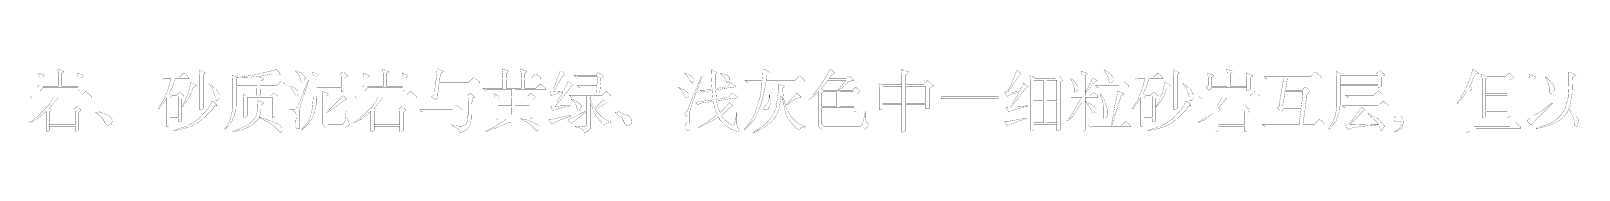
# Model space of a CAD drawing. Extents: x 94 to 452, y -72 to 1042.
# Drawn here: x 272.8 to 356.3, y 625.6 to 629.1 of the extents above; entities that cross this region are included whole.
import ezdxf

# ---------------------------------------------------------------- set-up
doc = ezdxf.new("R2010")
doc.units = 0
doc.header["$MEASUREMENT"] = 0
doc.layers.add('TREE_LAYER', color=7, linetype='Continuous')

msp = doc.modelspace()

# ---------------------------------------------------------------- linework, layer by layer
at = {"layer": 'TREE_LAYER', "const_width": 0.01, "elevation": 28}
for points in [[(274.29371, 629.021135), (274.279984, 629.021135), (274.279984, 628.993684), (274.321161, 628.815253), (274.321161, 628.101527), (274.307435, 628.101527), (273.483906, 628.101527), (273.47018, 628.101527), (273.47018, 628.581919), (273.579984, 628.650547), (273.579984, 628.650547), (273.579984, 628.691723), (273.250572, 628.801527), (273.291749, 628.595645), (273.291749, 628.142704), (273.181945, 628.0329), (273.332925, 627.881919), (273.360376, 627.881919), (273.47018, 627.991723), (273.47018, 628.019174), (273.483906, 628.0329), (275.378023, 628.0329), (275.378023, 628.019174), (275.378023, 627.840743), (275.460376, 627.854468), (275.515278, 627.881919), (275.556455, 627.923096), (275.556455, 628.540743), (275.666259, 628.650547), (275.666259, 628.691723), (275.487827, 628.760351), (275.336847, 628.828978), (275.378023, 628.595645), (275.378023, 628.101527), (275.378023, 628.101527), (274.499592, 628.101527), (274.499592, 628.101527), (274.499592, 628.801527), (274.609396, 628.870155), (274.609396, 628.870155), (274.609396, 628.911331), (274.29371, 629.021135), (274.29371, 629.021135)], [(281.101553, 628.801527), (281.060376, 628.801527), (280.840768, 628.581919), (279.783906, 628.581919), (279.89371, 628.472115), (279.921161, 628.472115), (279.962337, 628.499566), (280.387827, 628.499566), (280.387827, 628.499566), (280.291749, 628.170155), (280.291749, 628.128978), (280.250572, 628.019174), (280.223121, 627.90937), (280.113317, 627.648586), (280.003514, 627.374076), (279.742729, 626.976037), (279.701553, 626.893684), (279.701553, 626.893684), (279.742729, 626.893684), (279.756455, 626.90741), (280.030964, 627.277998), (280.140768, 627.456429), (280.140768, 627.456429), (280.140768, 625.946625), (280.236847, 625.946625), (280.291749, 625.974076), (280.332925, 626.015253), (280.332925, 626.344664), (280.332925, 626.344664), (280.758415, 626.344664), (280.772141, 626.344664), (280.772141, 626.166233), (280.813317, 626.166233), (280.909396, 626.193684), (280.950572, 626.234861), (280.950572, 627.442704), (281.060376, 627.552508), (281.060376, 627.593684), (280.881945, 627.772115), (280.840768, 627.772115), (280.689788, 627.621135), (280.429004, 627.621135), (280.278023, 627.689762), (280.278023, 627.703488), (280.442729, 628.019174), (280.552533, 628.348586), (280.552533, 628.403488), (280.59371, 628.499566), (281.348612, 628.499566), (281.348612, 628.581919), (281.101553, 628.801527), (281.101553, 628.801527)], [(281.472141, 628.321135), (281.458415, 628.30741), (281.321161, 627.730939), (281.238808, 627.593684), (281.129004, 627.264272), (281.032925, 627.085841), (280.991749, 627.003488), (281.0192, 627.003488), (281.032925, 627.017213), (281.321161, 627.401527), (281.568219, 627.991723), (281.7192, 628.142704), (281.760376, 628.142704), (281.746651, 628.18388), (281.472141, 628.321135), (281.472141, 628.321135)], [(281.911357, 628.979959), (281.897631, 628.979959), (281.897631, 628.952508), (281.938808, 628.7329), (281.938808, 626.825057), (282.007435, 626.825057), (282.076063, 626.852508), (282.117239, 626.893684), (282.117239, 628.691723), (282.227043, 628.801527), (282.227043, 628.828978), (282.048612, 628.911331), (281.911357, 628.979959), (281.911357, 628.979959)], [(286.056455, 629.021135), (285.740768, 628.911331), (285.713317, 628.911331), (284.985866, 628.719174), (284.94469, 628.719174), (284.079984, 628.581919), (284.011357, 628.581919), (284.011357, 628.568194), (283.942729, 628.568194), (283.942729, 628.581919), (283.915278, 628.595645), (283.681945, 628.691723), (283.723121, 628.513292), (283.723121, 626.921135), (283.640768, 626.550547), (283.640768, 626.523096), (283.530964, 626.193684), (283.421161, 626.015253), (283.283906, 625.795645), (283.283906, 625.754468), (283.54469, 626.028978), (283.681945, 626.234861), (283.69567, 626.289762), (283.791749, 626.50937), (283.791749, 626.550547), (283.860376, 626.742704), (283.874102, 626.90741), (283.887827, 626.90741), (283.887827, 626.948586), (283.901553, 627.072115), (283.901553, 628.060351), (283.901553, 628.060351), (285.013317, 628.060351), (285.027043, 628.060351), (285.013317, 627.950547), (285.013317, 627.950547), (285.013317, 627.854468), (285.013317, 627.854468), (285.013317, 627.772115), (284.999592, 627.772115), (284.999592, 627.676037), (284.999592, 627.676037), (284.999592, 627.593684), (284.999592, 627.593684), (284.436847, 627.593684), (284.272141, 627.662312), (284.299592, 627.48388), (284.299592, 626.413292), (284.39567, 626.427017), (284.450572, 626.454468), (284.491749, 626.495645), (284.491749, 627.48388), (284.5192, 627.511331), (285.836847, 627.511331), (285.836847, 627.511331), (285.836847, 626.413292), (285.878023, 626.413292), (285.974102, 626.454468), (286.029004, 626.495645), (286.029004, 627.401527), (286.138808, 627.511331), (286.138808, 627.552508), (285.946651, 627.730939), (285.9192, 627.730939), (285.768219, 627.593684), (285.191749, 627.593684), (285.178023, 627.593684), (285.178023, 627.634861), (285.191749, 627.648586), (285.191749, 627.744664), (285.191749, 627.744664), (285.191749, 627.840743), (285.191749, 627.840743), (285.191749, 627.936821), (285.205474, 627.950547), (285.205474, 628.060351), (285.205474, 628.060351), (286.605474, 628.060351), (286.605474, 628.142704), (286.358415, 628.362312), (286.317239, 628.362312), (286.097631, 628.142704), (285.2192, 628.142704), (285.205474, 628.142704), (285.205474, 628.211331), (285.2192, 628.211331), (285.2192, 628.389762), (285.356455, 628.45839), (285.37018, 628.472115), (285.37018, 628.499566), (285.081945, 628.636821), (285.109396, 628.636821), (285.232925, 628.650547), (285.864298, 628.760351), (286.138808, 628.760351), (286.276063, 628.719174), (286.248612, 628.828978), (286.056455, 629.021135), (286.056455, 629.021135)], [(285.013317, 628.623096), (285.013317, 628.636821), (285.040768, 628.623096), (285.040768, 628.348586), (285.027043, 628.348586), (285.027043, 628.252508), (285.027043, 628.238782), (285.027043, 628.142704), (285.013317, 628.142704), (283.901553, 628.142704), (283.901553, 628.142704), (283.901553, 628.499566), (283.942729, 628.554468), (284.711357, 628.581919), (284.848612, 628.60937), (285.013317, 628.623096), (285.013317, 628.623096)], [(287.799592, 628.430939), (287.730964, 628.321135), (287.511357, 627.75839), (287.511357, 627.730939), (287.250572, 627.072115), (287.140768, 626.893684), (287.072141, 626.825057), (286.783906, 626.825057), (286.783906, 626.78388), (286.89371, 626.78388), (287.030964, 626.742704), (287.113317, 626.660351), (287.140768, 626.564272), (287.140768, 626.413292), (287.113317, 626.221135), (287.113317, 626.193684), (287.072141, 626.097606), (287.072141, 625.946625), (287.113317, 625.864272), (287.209396, 625.795645), (287.291749, 625.795645), (287.332925, 625.891723), (287.332925, 626.056429), (287.291749, 626.193684), (287.291749, 626.825057), (287.332925, 626.921135), (287.374102, 627.044664), (287.47018, 627.360351), (287.497631, 627.428978), (287.772141, 628.266233), (287.772141, 628.293684), (287.799592, 628.430939), (287.799592, 628.430939)], [(287.154494, 628.938782), (287.072141, 628.938782), (287.223121, 628.787802), (287.332925, 628.60937), (287.360376, 628.45839), (287.401553, 628.362312), (287.442729, 628.321135), (287.47018, 628.321135), (287.552533, 628.403488), (287.621161, 628.499566), (287.621161, 628.581919), (287.538808, 628.705449), (287.401553, 628.801527), (287.154494, 628.938782), (287.154494, 628.938782)], [(288.032925, 628.870155), (288.0192, 628.870155), (288.0192, 628.842704), (288.060376, 628.623096), (288.060376, 627.552508), (288.0192, 627.072115), (288.0192, 626.989762), (287.950572, 626.619174), (287.950572, 626.591723), (287.799592, 626.234861), (287.730964, 626.125057), (287.511357, 625.864272), (287.401553, 625.754468), (287.442729, 625.754468), (287.607435, 625.891723), (287.772141, 626.056429), (287.991749, 626.372115), (288.101553, 626.6329), (288.101553, 626.687802), (288.129004, 626.770155), (288.17018, 626.948586), (288.211357, 627.127017), (288.211357, 627.48388), (288.238808, 627.579959), (288.238808, 627.950547), (288.252533, 627.950547), (289.556455, 627.950547), (289.556455, 627.950547), (289.556455, 627.813292), (289.597631, 627.813292), (289.69371, 627.840743), (289.748612, 627.881919), (289.748612, 628.540743), (289.885866, 628.636821), (289.885866, 628.650547), (289.885866, 628.691723), (289.679984, 628.870155), (289.638808, 628.870155), (289.487827, 628.719174), (288.321161, 628.719174), (288.032925, 628.870155), (288.032925, 628.870155)], [(288.279984, 628.650547), (288.279984, 628.650547), (289.556455, 628.650547), (289.556455, 628.650547), (289.556455, 628.0329), (289.556455, 628.0329), (288.252533, 628.0329), (288.238808, 628.0329), (288.238808, 628.60937), (288.279984, 628.650547), (288.279984, 628.650547)], [(291.79371, 629.021135), (291.779984, 629.021135), (291.779984, 628.993684), (291.821161, 628.815253), (291.821161, 628.101527), (291.807435, 628.101527), (290.983906, 628.101527), (290.97018, 628.101527), (290.97018, 628.581919), (291.079984, 628.650547), (291.079984, 628.650547), (291.079984, 628.691723), (290.750572, 628.801527), (290.791749, 628.595645), (290.791749, 628.142704), (290.681945, 628.0329), (290.832925, 627.881919), (290.860376, 627.881919), (290.97018, 627.991723), (290.97018, 628.019174), (290.983906, 628.0329), (292.878023, 628.0329), (292.878023, 628.019174), (292.878023, 627.840743), (292.960376, 627.854468), (293.015278, 627.881919), (293.056455, 627.923096), (293.056455, 628.540743), (293.166259, 628.650547), (293.166259, 628.691723), (292.987827, 628.760351), (292.836847, 628.828978), (292.878023, 628.595645), (292.878023, 628.101527), (292.878023, 628.101527), (291.999592, 628.101527), (291.999592, 628.101527), (291.999592, 628.801527), (292.109396, 628.870155), (292.109396, 628.870155), (292.109396, 628.911331), (291.79371, 629.021135), (291.79371, 629.021135)], [(294.772141, 629.048586), (294.730964, 629.048586), (294.730964, 629.021135), (294.703514, 628.746625), (294.703514, 628.7329), (294.689788, 628.650547), (294.689788, 628.650547), (294.689788, 628.60937), (294.689788, 628.595645), (294.676063, 628.513292), (294.676063, 628.513292), (294.676063, 628.472115), (294.676063, 628.45839), (294.662337, 628.376037), (294.662337, 628.321135), (294.662337, 628.266233), (294.579984, 627.799566), (294.579984, 627.662312), (294.511357, 627.579959), (294.442729, 627.552508), (294.442729, 627.511331), (294.442729, 627.511331), (294.648612, 627.374076), (294.772141, 627.48388), (296.391749, 627.48388), (296.391749, 627.470155), (296.4192, 627.319174), (296.4192, 626.687802), (296.405474, 626.687802), (296.405474, 626.536821), (296.391749, 626.536821), (296.391749, 626.495645), (296.391749, 626.481919), (296.391749, 626.399566), (296.378023, 626.344664), (296.378023, 626.303488), (296.350572, 626.193684), (296.336847, 626.152508), (296.309396, 626.056429), (296.199592, 625.974076), (296.089788, 625.946625), (295.911357, 625.946625), (295.705474, 625.974076), (295.664298, 625.974076), (295.540768, 626.015253), (295.499592, 626.015253), (295.499592, 625.974076), (295.760376, 625.864272), (295.87018, 625.795645), (295.938808, 625.685841), (295.979984, 625.617213), (296.062337, 625.617213), (296.268219, 625.713292), (296.378023, 625.795645), (296.446651, 625.905449), (296.529004, 626.042704), (296.542729, 626.125057), (296.556455, 626.221135), (296.57018, 626.413292), (296.583906, 626.413292), (296.583906, 626.454468), (296.583906, 626.454468), (296.583906, 626.550547), (296.597631, 626.591723), (296.597631, 627.127017), (296.597631, 627.140743), (296.638808, 627.442704), (296.638808, 627.442704), (296.748612, 627.48388), (296.748612, 627.511331), (296.529004, 627.730939), (296.378023, 627.593684), (296.378023, 627.552508), (296.378023, 627.552508), (294.772141, 627.552508), (294.772141, 627.552508), (294.772141, 627.717213), (294.840768, 628.238782), (294.854494, 628.252508), (297.036847, 628.252508), (297.036847, 628.321135), (296.885866, 628.430939), (296.748612, 628.581919), (296.707435, 628.581919), (296.446651, 628.321135), (294.868219, 628.321135), (294.854494, 628.334861), (294.881945, 628.444664), (294.881945, 628.540743), (294.909396, 628.691723), (294.909396, 628.7329), (294.923121, 628.774076), (294.936847, 628.787802), (294.950572, 628.815253), (294.964298, 628.842704), (295.060376, 628.870155), (295.060376, 628.911331), (294.881945, 628.979959), (294.772141, 629.048586), (294.772141, 629.048586)], [(298.230964, 629.048586), (298.230964, 629.048586), (298.230964, 629.034861), (298.272141, 628.815253), (298.272141, 628.540743), (298.258415, 628.540743), (297.503514, 628.540743), (297.613317, 628.430939), (297.640768, 628.430939), (297.681945, 628.472115), (298.258415, 628.472115), (298.272141, 628.45839), (298.272141, 627.991723), (298.258415, 627.991723), (297.201553, 627.991723), (297.311357, 627.881919), (297.352533, 627.881919), (297.39371, 627.923096), (298.738808, 627.923096), (298.738808, 627.90937), (298.738808, 627.552508), (298.738808, 627.552508), (298.079984, 627.552508), (297.791749, 627.703488), (297.832925, 627.456429), (297.832925, 626.276037), (297.915278, 626.276037), (297.97018, 626.303488), (298.011357, 626.344664), (298.011357, 626.481919), (298.011357, 626.495645), (299.685866, 626.495645), (299.699592, 626.481919), (299.699592, 626.344664), (299.740768, 626.344664), (299.836847, 626.385841), (299.878023, 626.413292), (299.878023, 627.374076), (300.015278, 627.470155), (300.029004, 627.48388), (300.029004, 627.511331), (299.809396, 627.703488), (299.768219, 627.703488), (299.617239, 627.552508), (298.930964, 627.552508), (298.930964, 627.552508), (298.930964, 627.90937), (298.930964, 627.923096), (300.578023, 627.923096), (300.578023, 627.991723), (300.317239, 628.211331), (300.276063, 628.211331), (300.056455, 627.991723), (299.438808, 627.991723), (299.438808, 627.991723), (299.438808, 628.45839), (299.438808, 628.472115), (300.317239, 628.472115), (300.317239, 628.540743), (300.07018, 628.760351), (300.029004, 628.760351), (299.809396, 628.540743), (299.438808, 628.540743), (299.438808, 628.540743), (299.438808, 628.760351), (299.548612, 628.870155), (299.548612, 628.911331), (299.37018, 628.979959), (299.2192, 629.048586), (299.2192, 629.048586), (299.2192, 629.034861), (299.260376, 628.815253), (299.260376, 628.540743), (299.246651, 628.540743), (298.450572, 628.540743), (298.450572, 628.540743), (298.450572, 628.760351), (298.560376, 628.870155), (298.560376, 628.911331), (298.381945, 628.979959), (298.230964, 629.048586), (298.230964, 629.048586)], [(298.450572, 628.45839), (298.450572, 628.472115), (299.246651, 628.472115), (299.260376, 628.45839), (299.260376, 627.991723), (299.246651, 627.991723), (298.450572, 627.991723), (298.450572, 627.991723), (298.450572, 628.45839), (298.450572, 628.45839)], [(301.374102, 628.911331), (301.360376, 628.897606), (301.332925, 628.842704), (301.250572, 628.60937), (301.140768, 628.348586), (301.113317, 628.252508), (301.113317, 628.238782), (300.962337, 627.923096), (300.879984, 627.840743), (300.783906, 627.772115), (300.783906, 627.730939), (300.879984, 627.593684), (300.89371, 627.593684), (301.072141, 627.662312), (301.511357, 627.813292), (301.511357, 627.799566), (301.511357, 627.730939), (301.47018, 627.689762), (301.181945, 627.264272), (300.921161, 627.003488), (300.852533, 627.003488), (300.921161, 626.825057), (300.989788, 626.78388), (301.429004, 626.934861), (301.909396, 627.044664), (301.909396, 627.072115), (301.881945, 627.072115), (301.648612, 627.044664), (301.442729, 627.044664), (301.113317, 627.003488), (301.072141, 627.003488), (301.511357, 627.511331), (301.881945, 627.991723), (301.936847, 628.087802), (301.964298, 628.101527), (302.060376, 628.142704), (302.060376, 628.170155), (302.046651, 628.18388), (301.813317, 628.362312), (301.772141, 628.362312), (301.730964, 628.238782), (301.621161, 628.005449), (301.59371, 627.895645), (301.579984, 627.840743), (301.401553, 627.840743), (301.04469, 627.813292), (301.003514, 627.813292), (301.3192, 628.348586), (301.47018, 628.60937), (301.579984, 628.719174), (301.621161, 628.719174), (301.621161, 628.760351), (301.483906, 628.870155), (301.374102, 628.911331), (301.374102, 628.911331)], [(303.4192, 628.828978), (303.405474, 628.828978), (303.336847, 628.7329), (303.350572, 628.691723), (303.336847, 628.691723), (302.129004, 628.691723), (302.238808, 628.581919), (302.279984, 628.581919), (302.321161, 628.60937), (303.350572, 628.60937), (303.378023, 628.485841), (303.378023, 628.444664), (303.336847, 628.142704), (302.279984, 628.142704), (302.389788, 628.0329), (302.430964, 628.0329), (302.458415, 628.060351), (303.336847, 628.060351), (303.336847, 628.046625), (303.309396, 627.662312), (303.487827, 627.662312), (303.529004, 628.087802), (303.529004, 628.156429), (303.556455, 628.430939), (303.556455, 628.540743), (303.57018, 628.540743), (303.666259, 628.581919), (303.707435, 628.60937), (303.707435, 628.650547), (303.487827, 628.801527), (303.4192, 628.828978), (303.4192, 628.828978)], [(309.0192, 628.650547), (308.991749, 628.650547), (308.978023, 628.636821), (308.840768, 628.293684), (308.840768, 628.279959), (308.662337, 627.881919), (308.579984, 627.662312), (308.442729, 627.360351), (308.442729, 627.3329), (308.223121, 626.78388), (308.113317, 626.674076), (307.89371, 626.674076), (307.89371, 626.6329), (308.030964, 626.6329), (308.154494, 626.523096), (308.181945, 626.427017), (308.181945, 626.152508), (308.113317, 625.946625), (308.113317, 625.864272), (308.181945, 625.727017), (308.278023, 625.685841), (308.332925, 625.685841), (308.360376, 625.754468), (308.360376, 626.028978), (308.332925, 626.152508), (308.332925, 626.715253), (308.374102, 626.797606), (308.538808, 627.360351), (308.676063, 627.717213), (308.689788, 627.772115), (308.840768, 628.128978), (308.854494, 628.170155), (309.005474, 628.595645), (309.0192, 628.650547), (309.0192, 628.650547)], [(308.04469, 628.828978), (308.030964, 628.828978), (308.154494, 628.719174), (308.291749, 628.540743), (308.374102, 628.389762), (308.429004, 628.293684), (308.442729, 628.279959), (308.511357, 628.279959), (308.579984, 628.389762), (308.579984, 628.472115), (308.511357, 628.568194), (308.291749, 628.719174), (308.04469, 628.828978), (308.04469, 628.828978)], [(309.513317, 628.979959), (309.499592, 628.979959), (309.499592, 628.88388), (309.499592, 628.88388), (309.513317, 628.691723), (309.513317, 628.691723), (309.513317, 628.595645), (309.513317, 628.595645), (309.540768, 628.060351), (309.554494, 627.950547), (309.527043, 627.950547), (309.087827, 627.881919), (308.909396, 627.881919), (309.0192, 627.772115), (309.129004, 627.813292), (309.554494, 627.868194), (309.568219, 627.854468), (309.609396, 627.374076), (309.59567, 627.360351), (309.417239, 627.3329), (309.376063, 627.3329), (309.156455, 627.305449), (308.909396, 627.264272), (308.854494, 627.264272), (308.662337, 627.223096), (308.772141, 627.113292), (308.799592, 627.113292), (308.909396, 627.181919), (309.623121, 627.277998), (309.636847, 627.264272), (309.650572, 627.140743), (309.678023, 627.044664), (309.746651, 626.756429), (309.842729, 626.577998), (309.636847, 626.413292), (309.211357, 626.125057), (308.840768, 625.905449), (308.840768, 625.864272), (309.417239, 626.152508), (309.897631, 626.440743), (309.979984, 626.276037), (310.240768, 626.001527), (310.556455, 625.795645), (310.803514, 625.685841), (311.036847, 625.644664), (311.036847, 625.727017), (310.927043, 625.864272), (310.885866, 626.042704), (310.885866, 626.674076), (310.858415, 626.50937), (310.84469, 626.454468), (310.776063, 626.111331), (310.776063, 626.08388), (310.707435, 625.974076), (310.638808, 625.974076), (310.378023, 626.166233), (310.185866, 626.344664), (310.062337, 626.536821), (310.076063, 626.564272), (310.185866, 626.6329), (310.487827, 626.934861), (310.666259, 627.044664), (310.487827, 627.223096), (310.309396, 627.003488), (309.99371, 626.687802), (309.966259, 626.728978), (309.897631, 626.893684), (309.829004, 627.113292), (309.801553, 627.291723), (309.801553, 627.305449), (309.829004, 627.319174), (309.99371, 627.3329), (310.185866, 627.374076), (310.213317, 627.374076), (310.474102, 627.415253), (310.940768, 627.470155), (310.968219, 627.48388), (310.968219, 627.511331), (310.748612, 627.662312), (310.597631, 627.730939), (310.556455, 627.621135), (310.446651, 627.48388), (310.391749, 627.48388), (309.801553, 627.387802), (309.787827, 627.415253), (309.746651, 627.895645), (309.746651, 627.895645), (310.542729, 628.0329), (310.583906, 628.0329), (310.679984, 628.046625), (310.803514, 628.060351), (310.817239, 628.060351), (310.817239, 628.101527), (310.529004, 628.321135), (310.378023, 628.060351), (310.323121, 628.060351), (309.746651, 627.977998), (309.732925, 628.005449), (309.732925, 628.046625), (309.7192, 628.156429), (309.7192, 628.760351), (309.732925, 628.760351), (309.829004, 628.801527), (309.829004, 628.828978), (309.691749, 628.911331), (309.513317, 628.979959), (309.513317, 628.979959)], [(310.021161, 628.801527), (310.007435, 628.801527), (310.130964, 628.677998), (310.268219, 628.499566), (310.309396, 628.362312), (310.336847, 628.321135), (310.4192, 628.321135), (310.487827, 628.430939), (310.487827, 628.581919), (310.364298, 628.691723), (310.172141, 628.760351), (310.117239, 628.774076), (310.021161, 628.801527), (310.021161, 628.801527)], [(312.381945, 629.021135), (312.299592, 629.021135), (312.299592, 628.88388), (312.258415, 628.430939), (311.311357, 628.430939), (311.421161, 628.321135), (311.462337, 628.321135), (311.503514, 628.362312), (312.24469, 628.362312), (312.24469, 628.348586), (312.230964, 628.211331), (312.230964, 628.128978), (312.162337, 627.662312), (312.162337, 627.621135), (312.011357, 627.113292), (312.011357, 627.072115), (311.860376, 626.6329), (311.681945, 626.303488), (311.530964, 626.08388), (311.311357, 625.795645), (311.283906, 625.727017), (311.69567, 626.138782), (311.832925, 626.303488), (312.079984, 626.811331), (312.230964, 627.250547), (312.272141, 627.442704), (312.340768, 627.717213), (312.340768, 627.744664), (312.450572, 628.266233), (312.464298, 628.362312), (314.536847, 628.362312), (314.536847, 628.430939), (314.289788, 628.650547), (314.248612, 628.650547), (314.029004, 628.430939), (312.464298, 628.430939), (312.464298, 628.45839), (312.491749, 628.691723), (312.629004, 628.828978), (312.629004, 628.870155), (312.381945, 629.021135), (312.381945, 629.021135)], [(315.923121, 629.021135), (315.909396, 629.00741), (315.89567, 628.979959), (315.730964, 628.677998), (315.401553, 628.142704), (315.113317, 627.772115), (314.742729, 627.401527), (314.742729, 627.374076), (314.962337, 627.511331), (315.154494, 627.703488), (315.278023, 627.799566), (315.291749, 627.799566), (315.291749, 627.799566), (315.291749, 625.946625), (315.291749, 625.9329), (315.374102, 625.823096), (315.511357, 625.754468), (317.748612, 625.754468), (317.748612, 625.768194), (317.84469, 625.823096), (317.940768, 625.919174), (317.99567, 626.015253), (317.99567, 626.08388), (317.968219, 626.08388), (317.858415, 626.193684), (317.817239, 626.413292), (317.817239, 626.742704), (317.776063, 626.742704), (317.776063, 626.6329), (317.748612, 626.440743), (317.748612, 626.413292), (317.666259, 626.056429), (317.556455, 625.946625), (315.579984, 625.946625), (315.47018, 626.056429), (315.47018, 626.921135), (315.483906, 626.934861), (317.185866, 626.934861), (317.199592, 626.921135), (317.199592, 626.715253), (317.240768, 626.715253), (317.336847, 626.742704), (317.378023, 626.78388), (317.378023, 627.703488), (317.515278, 627.799566), (317.529004, 627.813292), (317.529004, 627.840743), (317.309396, 628.0329), (317.268219, 628.0329), (317.117239, 627.881919), (315.579984, 627.881919), (315.429004, 627.950547), (315.415278, 627.950547), (315.662337, 628.238782), (315.799592, 628.430939), (316.746651, 628.430939), (316.760376, 628.389762), (316.348612, 627.923096), (316.540768, 627.991723), (316.897631, 628.321135), (317.076063, 628.389762), (317.199592, 628.389762), (317.199592, 628.430939), (316.938808, 628.650547), (316.897631, 628.650547), (316.760376, 628.499566), (315.868219, 628.499566), (315.854494, 628.513292), (316.0192, 628.719174), (316.17018, 628.828978), (315.923121, 629.021135), (315.923121, 629.021135)], [(319.752533, 629.021135), (319.738808, 629.021135), (319.738808, 628.952508), (319.779984, 628.7329), (319.779984, 628.18388), (319.779984, 628.170155), (318.709396, 628.170155), (318.54469, 628.252508), (318.530964, 628.252508), (318.530964, 628.238782), (318.572141, 628.074076), (318.572141, 626.825057), (318.654494, 626.825057), (318.709396, 626.852508), (318.750572, 626.893684), (318.750572, 627.113292), (318.764298, 627.113292), (319.779984, 627.113292), (319.779984, 627.113292), (319.779984, 625.617213), (319.821161, 625.617213), (319.94469, 625.65839), (319.999592, 625.685841), (319.999592, 627.113292), (319.999592, 627.113292), (321.056455, 627.113292), (321.056455, 627.113292), (321.056455, 626.893684), (321.276063, 626.893684), (321.276063, 627.991723), (321.454494, 628.101527), (321.468219, 628.101527), (321.468219, 628.142704), (321.330964, 628.266233), (321.179984, 628.389762), (321.138808, 628.389762), (320.946651, 628.170155), (319.999592, 628.170155), (319.999592, 628.18388), (319.999592, 628.719174), (320.136847, 628.828978), (320.150572, 628.828978), (320.150572, 628.870155), (319.930964, 628.938782), (319.917239, 628.938782), (319.752533, 629.021135), (319.752533, 629.021135)], [(325.983906, 628.979959), (325.97018, 628.966233), (325.929004, 628.828978), (325.915278, 628.815253), (325.860376, 628.664272), (325.860376, 628.650547), (325.640768, 628.115253), (325.503514, 627.881919), (325.421161, 627.799566), (325.311357, 627.730939), (325.462337, 627.552508), (325.613317, 627.634861), (325.901553, 627.730939), (326.038808, 627.772115), (326.079984, 627.730939), (325.860376, 627.374076), (325.723121, 627.154468), (325.503514, 626.934861), (325.39371, 626.934861), (325.530964, 626.715253), (326.038808, 626.893684), (326.079984, 626.893684), (326.162337, 626.921135), (326.189788, 626.934861), (326.450572, 627.003488), (326.560376, 627.003488), (326.560376, 627.044664), (326.24469, 627.017213), (326.24469, 627.017213), (326.134886, 627.003488), (326.134886, 627.003488), (326.066259, 627.003488), (325.915278, 626.962312), (325.681945, 626.962312), (325.640768, 627.003488), (325.805474, 627.127017), (325.942729, 627.3329), (326.025082, 627.415253), (326.162337, 627.621135), (326.381945, 627.881919), (326.450572, 627.991723), (326.601553, 628.060351), (326.450572, 628.170155), (326.340768, 628.279959), (326.121161, 627.813292), (325.805474, 627.785841), (325.805474, 627.785841), (325.69567, 627.772115), (325.69567, 627.772115), (325.530964, 627.772115), (325.503514, 627.813292), (325.640768, 627.991723), (325.750572, 628.170155), (326.052533, 628.60937), (326.162337, 628.7329), (326.230964, 628.760351), (325.983906, 628.979959), (325.983906, 628.979959)], [(326.67018, 628.691723), (326.67018, 628.691723), (326.67018, 628.664272), (326.711357, 628.444664), (326.711357, 625.685841), (326.79371, 625.685841), (326.848612, 625.713292), (326.889788, 625.754468), (326.889788, 626.042704), (326.889788, 626.056429), (328.125082, 626.056429), (328.138808, 626.042704), (328.138808, 625.685841), (328.179984, 625.685841), (328.276063, 625.727017), (328.317239, 625.754468), (328.317239, 628.321135), (328.454494, 628.417213), (328.468219, 628.430939), (328.468219, 628.472115), (328.248612, 628.650547), (328.207435, 628.650547), (328.056455, 628.499566), (326.972141, 628.499566), (326.958415, 628.540743), (326.67018, 628.691723), (326.67018, 628.691723)], [(326.889788, 628.430939), (326.889788, 628.430939), (327.397631, 628.430939), (327.397631, 628.430939), (327.397631, 627.3329), (327.397631, 627.3329), (326.889788, 627.3329), (326.889788, 627.3329), (326.889788, 628.430939), (326.889788, 628.430939)], [(327.589788, 628.430939), (327.589788, 628.430939), (328.125082, 628.430939), (328.138808, 628.430939), (328.138808, 627.3329), (328.125082, 627.3329), (327.589788, 627.3329), (327.589788, 627.3329), (327.589788, 628.430939), (327.589788, 628.430939)], [(329.442729, 628.911331), (329.442729, 628.911331), (329.442729, 628.88388), (329.47018, 628.705449), (329.47018, 627.593684), (329.47018, 627.593684), (328.742729, 627.593684), (328.852533, 627.48388), (328.89371, 627.48388), (328.921161, 627.511331), (329.47018, 627.511331), (329.47018, 627.511331), (328.962337, 626.605449), (328.811357, 626.385841), (328.674102, 626.234861), (328.783906, 626.276037), (329.003514, 626.495645), (329.291749, 626.934861), (329.401553, 627.072115), (329.47018, 627.236821), (329.47018, 627.236821), (329.47018, 625.644664), (329.552533, 625.644664), (329.621161, 625.685841), (329.662337, 625.727017), (329.662337, 627.291723), (329.662337, 627.291723), (329.676063, 627.277998), (329.840768, 627.072115), (329.950572, 626.879959), (330.0192, 626.687802), (330.060376, 626.6329), (330.129004, 626.6329), (330.211357, 626.811331), (330.211357, 626.893684), (330.17018, 626.962312), (330.156455, 626.989762), (329.991749, 627.113292), (329.813317, 627.223096), (329.662337, 627.305449), (329.662337, 627.511331), (329.662337, 627.511331), (330.348612, 627.511331), (330.348612, 627.593684), (330.142729, 627.772115), (330.101553, 627.772115), (329.909396, 627.593684), (329.662337, 627.593684), (329.662337, 627.593684), (329.662337, 627.703488), (329.991749, 628.101527), (330.211357, 628.362312), (330.321161, 628.389762), (330.211357, 628.472115), (330.060376, 628.540743), (329.840768, 628.060351), (329.689788, 627.854468), (329.662337, 627.730939), (329.662337, 627.730939), (329.662337, 628.691723), (329.758415, 628.760351), (329.772141, 628.801527), (329.442729, 628.911331), (329.442729, 628.911331)], [(328.866259, 628.499566), (328.852533, 628.499566), (328.962337, 628.362312), (329.030964, 628.18388), (329.072141, 628.005449), (329.072141, 627.813292), (329.113317, 627.772115), (329.140768, 627.772115), (329.223121, 627.854468), (329.291749, 627.950547), (329.291749, 628.0329), (329.223121, 628.170155), (329.154494, 628.279959), (328.962337, 628.472115), (328.866259, 628.499566), (328.866259, 628.499566)], [(331.748612, 628.362312), (331.707435, 628.362312), (331.487827, 628.142704), (330.211357, 628.142704), (330.321161, 628.0329), (330.348612, 628.0329), (330.389788, 628.060351), (331.99567, 628.060351), (331.99567, 628.142704), (331.748612, 628.362312), (331.748612, 628.362312)], [(330.691749, 628.979959), (330.678023, 628.979959), (330.691749, 628.966233), (330.897631, 628.60937), (330.938808, 628.376037), (330.966259, 628.252508), (330.979984, 628.252508), (331.048612, 628.252508), (331.130964, 628.334861), (331.199592, 628.430939), (331.199592, 628.513292), (331.130964, 628.650547), (331.103514, 628.677998), (330.911357, 628.828978), (330.760376, 628.938782), (330.691749, 628.979959), (330.691749, 628.979959)], [(333.601553, 628.801527), (333.560376, 628.801527), (333.340768, 628.581919), (332.283906, 628.581919), (332.39371, 628.472115), (332.421161, 628.472115), (332.462337, 628.499566), (332.887827, 628.499566), (332.887827, 628.499566), (332.791749, 628.170155), (332.791749, 628.128978), (332.750572, 628.019174), (332.723121, 627.90937), (332.613317, 627.648586), (332.503514, 627.374076), (332.242729, 626.976037), (332.201553, 626.893684), (332.201553, 626.893684), (332.242729, 626.893684), (332.256455, 626.90741), (332.530964, 627.277998), (332.640768, 627.456429), (332.640768, 627.456429), (332.640768, 625.946625), (332.736847, 625.946625), (332.791749, 625.974076), (332.832925, 626.015253), (332.832925, 626.344664), (332.832925, 626.344664), (333.258415, 626.344664), (333.272141, 626.344664), (333.272141, 626.166233), (333.313317, 626.166233), (333.409396, 626.193684), (333.450572, 626.234861), (333.450572, 627.442704), (333.560376, 627.552508), (333.560376, 627.593684), (333.381945, 627.772115), (333.340768, 627.772115), (333.189788, 627.621135), (332.929004, 627.621135), (332.778023, 627.689762), (332.778023, 627.703488), (332.942729, 628.019174), (333.052533, 628.348586), (333.052533, 628.403488), (333.09371, 628.499566), (333.848612, 628.499566), (333.848612, 628.581919), (333.601553, 628.801527), (333.601553, 628.801527)], [(333.972141, 628.321135), (333.958415, 628.30741), (333.821161, 627.730939), (333.738808, 627.593684), (333.629004, 627.264272), (333.532925, 627.085841), (333.491749, 627.003488), (333.5192, 627.003488), (333.532925, 627.017213), (333.821161, 627.401527), (334.068219, 627.991723), (334.2192, 628.142704), (334.260376, 628.142704), (334.246651, 628.18388), (333.972141, 628.321135), (333.972141, 628.321135)], [(334.411357, 628.979959), (334.397631, 628.979959), (334.397631, 628.952508), (334.438808, 628.7329), (334.438808, 626.825057), (334.507435, 626.825057), (334.576063, 626.852508), (334.617239, 626.893684), (334.617239, 628.691723), (334.727043, 628.801527), (334.727043, 628.828978), (334.548612, 628.911331), (334.411357, 628.979959), (334.411357, 628.979959)], [(337.29371, 629.021135), (337.279984, 629.021135), (337.279984, 628.993684), (337.321161, 628.815253), (337.321161, 628.101527), (337.307435, 628.101527), (336.483906, 628.101527), (336.47018, 628.101527), (336.47018, 628.581919), (336.579984, 628.650547), (336.579984, 628.650547), (336.579984, 628.691723), (336.250572, 628.801527), (336.291749, 628.595645), (336.291749, 628.142704), (336.181945, 628.0329), (336.332925, 627.881919), (336.360376, 627.881919), (336.47018, 627.991723), (336.47018, 628.019174), (336.483906, 628.0329), (338.378023, 628.0329), (338.378023, 628.019174), (338.378023, 627.840743), (338.460376, 627.854468), (338.515278, 627.881919), (338.556455, 627.923096), (338.556455, 628.540743), (338.666259, 628.650547), (338.666259, 628.691723), (338.487827, 628.760351), (338.336847, 628.828978), (338.378023, 628.595645), (338.378023, 628.101527), (338.378023, 628.101527), (337.499592, 628.101527), (337.499592, 628.101527), (337.499592, 628.801527), (337.609396, 628.870155), (337.609396, 628.870155), (337.609396, 628.911331), (337.29371, 629.021135), (337.29371, 629.021135)], [(342.097631, 628.870155), (342.056455, 628.870155), (341.809396, 628.60937), (339.311357, 628.60937), (339.421161, 628.499566), (339.462337, 628.499566), (339.503514, 628.540743), (340.368219, 628.540743), (340.381945, 628.540743), (340.340768, 628.403488), (340.258415, 627.923096), (340.134886, 627.195645), (340.121161, 627.140743), (340.121161, 627.044664), (340.011357, 626.934861), (340.189788, 626.742704), (340.230964, 626.742704), (340.340768, 626.852508), (340.340768, 626.879959), (340.340768, 626.893684), (341.301553, 626.893684), (341.315278, 626.893684), (341.287827, 626.742704), (341.287827, 626.701527), (341.2192, 626.262312), (341.2192, 626.056429), (341.2192, 626.056429), (339.201553, 626.056429), (339.311357, 625.946625), (339.352533, 625.946625), (339.39371, 625.974076), (342.605474, 625.974076), (342.605474, 626.056429), (342.468219, 626.166233), (342.317239, 626.303488), (342.276063, 626.303488), (342.029004, 626.056429), (341.411357, 626.056429), (341.397631, 626.056429), (341.507435, 626.797606), (341.507435, 626.838782), (341.548612, 627.127017), (341.589788, 627.442704), (341.589788, 627.593684), (341.658415, 627.703488), (341.727043, 627.772115), (341.727043, 627.799566), (341.768219, 627.813292), (341.768219, 627.881919), (341.740768, 627.90937), (341.548612, 628.060351), (341.507435, 628.060351), (341.329004, 627.881919), (340.450572, 627.881919), (340.450572, 627.881919), (340.450572, 627.923096), (340.491749, 628.046625), (340.5192, 628.252508), (340.560376, 628.540743), (342.385866, 628.540743), (342.385866, 628.60937), (342.248612, 628.719174), (342.097631, 628.870155), (342.097631, 628.870155)], [(345.57018, 628.938782), (345.529004, 628.938782), (345.336847, 628.760351), (343.47018, 628.760351), (343.181945, 628.911331), (343.223121, 628.664272), (343.223121, 626.921135), (343.140768, 626.550547), (343.140768, 626.523096), (343.030964, 626.193684), (342.921161, 626.015253), (342.783906, 625.795645), (342.783906, 625.754468), (343.04469, 626.028978), (343.181945, 626.234861), (343.291749, 626.50937), (343.360376, 626.742704), (343.374102, 626.90741), (343.401553, 627.072115), (343.401553, 628.128978), (343.401553, 628.142704), (345.446651, 628.142704), (345.446651, 628.128978), (345.446651, 628.0329), (345.487827, 628.0329), (345.583906, 628.060351), (345.638808, 628.101527), (345.638808, 628.581919), (345.707435, 628.650547), (345.817239, 628.691723), (345.817239, 628.719174), (345.57018, 628.938782), (345.57018, 628.938782)], [(343.429004, 628.677998), (343.442729, 628.691723), (345.446651, 628.691723), (345.446651, 628.677998), (345.446651, 628.211331), (345.446651, 628.211331), (343.401553, 628.211331), (343.401553, 628.211331), (343.401553, 628.650547), (343.429004, 628.677998), (343.429004, 628.677998)], [(350.552533, 629.021135), (350.538808, 629.00741), (350.511357, 628.870155), (350.442729, 628.650547), (350.442729, 628.60937), (350.140768, 627.881919), (349.962337, 627.60741), (349.921161, 627.48388), (349.701553, 627.195645), (349.701553, 627.181919), (349.742729, 627.181919), (349.962337, 627.415253), (350.209396, 627.813292), (350.223121, 627.799566), (350.223121, 625.617213), (350.305474, 625.617213), (350.360376, 625.644664), (350.401553, 625.685841), (350.401553, 627.840743), (350.511357, 627.950547), (350.511357, 627.991723), (350.360376, 628.060351), (350.47018, 628.238782), (350.621161, 628.60937), (350.689788, 628.746625), (350.703514, 628.760351), (350.799592, 628.801527), (350.881945, 628.801527), (350.552533, 629.021135), (350.552533, 629.021135)], [(352.529004, 628.801527), (352.487827, 628.801527), (352.309396, 628.60937), (351.321161, 628.60937), (351.0192, 628.760351), (351.060376, 628.513292), (351.060376, 626.385841), (351.142729, 626.385841), (351.197631, 626.413292), (351.238808, 626.454468), (351.238808, 626.701527), (351.252533, 626.715253), (352.405474, 626.715253), (352.4192, 626.701527), (352.4192, 626.413292), (352.460376, 626.413292), (352.556455, 626.454468), (352.597631, 626.495645), (352.597631, 628.430939), (352.666259, 628.499566), (352.776063, 628.540743), (352.776063, 628.581919), (352.529004, 628.801527), (352.529004, 628.801527)], [(351.279984, 628.540743), (351.279984, 628.540743), (352.405474, 628.540743), (352.4192, 628.540743), (352.4192, 627.703488), (352.405474, 627.703488), (351.252533, 627.703488), (351.238808, 627.703488), (351.238808, 628.499566), (351.279984, 628.540743), (351.279984, 628.540743)], [(353.613317, 628.760351), (353.613317, 628.760351), (353.613317, 628.7329), (353.640768, 628.513292), (353.640768, 626.385841), (353.462337, 626.234861), (353.681945, 626.015253), (353.723121, 626.015253), (353.901553, 626.234861), (354.848612, 627.181919), (354.821161, 627.181919), (354.807435, 627.181919), (354.5192, 626.976037), (354.230964, 626.742704), (353.874102, 626.550547), (353.832925, 626.523096), (353.832925, 626.536821), (353.832925, 628.472115), (353.942729, 628.581919), (353.942729, 628.60937), (353.750572, 628.691723), (353.613317, 628.760351), (353.613317, 628.760351)], [(355.740768, 628.870155), (355.727043, 628.870155), (355.727043, 628.101527), (355.727043, 628.101527), (355.713317, 627.868194), (355.713317, 627.868194), (355.713317, 627.799566), (355.713317, 627.785841), (355.699592, 627.662312), (355.699592, 627.648586), (355.699592, 627.593684), (355.699592, 627.579959), (355.699592, 627.511331), (355.548612, 626.934861), (355.507435, 626.852508), (355.397631, 626.674076), (355.329004, 626.564272), (355.09567, 626.330939), (354.779984, 626.125057), (354.532925, 626.015253), (354.5192, 626.015253), (353.97018, 625.836821), (353.97018, 625.795645), (354.67018, 625.974076), (354.958415, 626.111331), (355.246651, 626.262312), (355.479984, 626.468194), (355.658415, 626.701527), (355.685866, 626.78388), (355.699592, 626.811331), (355.754494, 626.756429), (355.905474, 626.536821), (355.9192, 626.50937), (355.987827, 626.344664), (356.056455, 626.111331), (356.056455, 626.097606), (356.056455, 625.974076), (356.097631, 625.946625), (356.166259, 625.946625), (356.276063, 626.234861), (356.207435, 626.372115), (356.138808, 626.481919), (355.891749, 626.728978), (355.740768, 626.852508), (355.713317, 626.866233), (355.809396, 627.099566), (355.850572, 627.374076), (355.850572, 627.401527), (355.864298, 627.511331), (355.878023, 627.538782), (355.891749, 627.634861), (355.9192, 627.744664), (355.946651, 628.581919), (356.138808, 628.691723), (355.740768, 628.870155), (355.740768, 628.870155)], [(354.450572, 628.60937), (354.450572, 628.60937), (354.464298, 628.595645), (354.560376, 628.417213), (354.656455, 628.142704), (354.711357, 627.964272), (354.711357, 627.730939), (354.738808, 627.703488), (354.821161, 627.703488), (354.903514, 627.785841), (354.958415, 627.881919), (354.958415, 627.964272), (354.889788, 628.170155), (354.752533, 628.348586), (354.5192, 628.581919), (354.450572, 628.60937), (354.450572, 628.60937)], [(275.817239, 627.813292), (275.776063, 627.813292), (275.529004, 627.552508), (272.783906, 627.552508), (272.89371, 627.442704), (272.921161, 627.442704), (272.962337, 627.48388), (274.0192, 627.48388), (274.0192, 627.470155), (273.964298, 627.346625), (273.950572, 627.291723), (273.772141, 627.044664), (273.209396, 626.481919), (272.866259, 626.20741), (272.742729, 626.166233)], [(272.742729, 626.125057), (273.099592, 626.289762), (273.154494, 626.317213), (273.538808, 626.6329), (273.648612, 626.742704), (273.662337, 626.742704), (273.662337, 625.644664), (273.74469, 625.65839), (273.799592, 625.685841), (273.840768, 625.727017), (273.840768, 625.9329), (273.840768, 625.946625), (275.227043, 625.946625), (275.227043, 625.9329), (275.227043, 625.644664), (275.268219, 625.644664), (275.378023, 625.685841), (275.4192, 625.727017), (275.4192, 626.674076), (275.529004, 626.78388), (275.529004, 626.825057), (275.336847, 627.003488), (275.309396, 627.003488), (275.158415, 626.852508), (273.950572, 626.852508), (273.827043, 626.90741), (273.964298, 627.05839), (274.238808, 627.401527), (274.279984, 627.48388), (276.105474, 627.48388), (276.105474, 627.552508), (275.968219, 627.662312), (275.817239, 627.813292), (275.817239, 627.813292)], [(280.401553, 627.552508), (280.401553, 627.552508), (280.758415, 627.552508), (280.772141, 627.552508), (280.772141, 626.427017), (280.758415, 626.413292), (280.332925, 626.413292), (280.332925, 626.427017), (280.332925, 627.48388), (280.401553, 627.552508), (280.401553, 627.552508)], [(282.460376, 628.252508), (282.378023, 628.252508), (282.460376, 628.170155), (282.625082, 627.923096), (282.638808, 627.895645), (282.707435, 627.744664), (282.776063, 627.497606), (282.776063, 627.374076), (282.817239, 627.3329), (282.885866, 627.3329), (282.99567, 627.470155), (282.99567, 627.634861), (282.927043, 627.772115), (282.858415, 627.881919), (282.611357, 628.115253), (282.460376, 628.252508), (282.460376, 628.252508)], [(286.825082, 628.101527), (286.783906, 628.101527), (286.866259, 628.019174), (286.962337, 627.881919), (287.113317, 627.593684), (287.181945, 627.593684), (287.223121, 627.634861), (287.250572, 627.689762), (287.250572, 627.813292), (287.181945, 627.90937), (287.072141, 627.991723), (286.934886, 628.060351), (286.825082, 628.101527), (286.825082, 628.101527)], [(288.540768, 627.840743), (288.540768, 627.840743), (288.540768, 627.827017), (288.568219, 627.60741), (288.568219, 626.056429), (288.636847, 625.946625), (288.746651, 625.864272), (289.776063, 625.864272), (289.84469, 625.905449), (289.954494, 625.974076), (290.036847, 626.08388), (290.036847, 626.166233), (289.99567, 626.166233), (289.927043, 626.234861), (289.858415, 626.413292), (289.858415, 626.715253), (289.817239, 626.715253), (289.817239, 626.619174), (289.776063, 626.262312), (289.748612, 626.166233), (289.638808, 626.056429), (288.829004, 626.056429), (288.760376, 626.125057), (288.760376, 626.660351), (288.897631, 626.742704), (289.227043, 626.962312), (289.57018, 627.223096), (289.776063, 627.360351), (289.858415, 627.374076), (289.858415, 627.401527), (289.707435, 627.552508), (289.638808, 627.593684), (289.4192, 627.3329), (288.897631, 626.811331), (288.787827, 626.742704), (288.760376, 626.715253), (288.760376, 626.728978), (288.760376, 627.552508), (288.87018, 627.662312), (288.87018, 627.703488), (288.678023, 627.772115), (288.540768, 627.840743), (288.540768, 627.840743)], [(293.317239, 627.813292), (293.276063, 627.813292), (293.029004, 627.552508), (290.283906, 627.552508), (290.39371, 627.442704), (290.421161, 627.442704), (290.462337, 627.48388), (291.5192, 627.48388), (291.5192, 627.470155), (291.464298, 627.346625), (291.450572, 627.291723), (291.272141, 627.044664), (290.709396, 626.481919), (290.366259, 626.20741), (290.242729, 626.166233), (290.242729, 626.125057), (290.599592, 626.289762), (290.654494, 626.317213), (291.038808, 626.6329), (291.148612, 626.742704), (291.162337, 626.742704), (291.162337, 625.644664), (291.24469, 625.65839), (291.299592, 625.685841), (291.340768, 625.727017), (291.340768, 625.9329), (291.340768, 625.946625), (292.727043, 625.946625), (292.727043, 625.9329), (292.727043, 625.644664), (292.768219, 625.644664), (292.878023, 625.685841), (292.9192, 625.727017), (292.9192, 626.674076), (293.029004, 626.78388), (293.029004, 626.825057), (292.836847, 627.003488), (292.809396, 627.003488), (292.658415, 626.852508), (291.450572, 626.852508), (291.327043, 626.90741), (291.464298, 627.05839), (291.738808, 627.401527), (291.779984, 627.48388), (293.605474, 627.48388), (293.605474, 627.552508), (293.468219, 627.662312), (293.317239, 627.813292), (293.317239, 627.813292)], [(298.038808, 627.470155), (298.052533, 627.48388), (298.738808, 627.48388), (298.738808, 627.470155), (298.738808, 627.044664), (298.738808, 627.044664), (298.011357, 627.044664), (298.011357, 627.044664), (298.011357, 627.442704), (298.038808, 627.470155), (298.038808, 627.470155)], [(298.930964, 627.470155), (298.930964, 627.48388), (299.685866, 627.48388), (299.699592, 627.470155), (299.699592, 627.044664), (299.685866, 627.044664), (298.930964, 627.044664), (298.930964, 627.044664), (298.930964, 627.470155), (298.930964, 627.470155)], [(303.858415, 627.813292), (303.817239, 627.813292), (303.638808, 627.621135), (301.840768, 627.621135), (301.950572, 627.511331), (301.991749, 627.511331), (302.0192, 627.552508), (302.787827, 627.552508), (302.787827, 627.552508), (302.787827, 626.797606), (302.664298, 626.715253), (301.772141, 626.276037), (301.950572, 626.08388), (302.44469, 626.468194), (302.678023, 626.6329), (302.787827, 626.742704), (302.787827, 626.742704), (302.787827, 625.974076), (302.7192, 625.905449), (302.568219, 625.905449), (302.211357, 625.946625), (302.17018, 625.946625), (302.17018, 625.905449), (302.389788, 625.864272), (302.568219, 625.754468), (302.650572, 625.685841), (302.650572, 625.617213), (302.7192, 625.617213), (302.829004, 625.644664), (302.979984, 625.795645), (302.979984, 627.168194), (302.979984, 627.181919), (303.089788, 626.976037), (303.158415, 626.756429), (303.29567, 626.495645), (303.625082, 626.097606), (303.707435, 626.015253), (303.748612, 626.015253), (303.885866, 626.125057), (304.105474, 626.166233), (304.105474, 626.193684), (303.99567, 626.20741), (303.817239, 626.303488), (303.597631, 626.454468), (303.336847, 626.715253), (303.268219, 626.825057), (303.4192, 626.934861), (303.762337, 627.140743), (303.776063, 627.154468), (303.885866, 627.154468), (303.885866, 627.181919), (303.707435, 627.374076), (303.666259, 627.374076), (303.597631, 627.264272), (303.227043, 626.893684), (302.979984, 627.374076), (302.979984, 627.552508), (302.979984, 627.552508), (304.078023, 627.552508), (304.078023, 627.621135), (303.858415, 627.813292), (303.858415, 627.813292)], [(307.756455, 628.0329), (307.742729, 628.0329), (307.866259, 627.90937), (308.003514, 627.730939), (308.072141, 627.579959), (308.140768, 627.48388), (308.140768, 627.48388), (308.223121, 627.48388), (308.291749, 627.579959), (308.291749, 627.662312), (308.223121, 627.772115), (308.003514, 627.923096), (307.756455, 628.0329), (307.756455, 628.0329)], [(313.150572, 628.211331), (313.150572, 628.211331), (313.150572, 627.936821), (313.013317, 627.085841), (312.999592, 626.921135), (312.779984, 626.454468), (312.560376, 626.193684), (312.368219, 626.001527), (311.750572, 625.617213), (311.846651, 625.617213), (312.409396, 625.905449), (312.821161, 626.248586), (313.040768, 626.564272), (313.178023, 626.921135), (313.2192, 627.236821), (313.260376, 627.579959), (313.37018, 627.511331), (313.37018, 627.319174), (313.411357, 627.140743), (313.507435, 626.674076), (313.603514, 626.413292), (313.630964, 626.372115), (313.836847, 626.097606), (314.138808, 625.795645), (314.234886, 625.754468), (314.248612, 625.754468), (314.358415, 625.864272), (314.578023, 625.905449), (314.578023, 625.946625), (314.468219, 625.946625), (314.097631, 626.166233), (313.836847, 626.427017), (313.658415, 626.701527), (313.507435, 627.003488), (313.507435, 627.072115), (313.521161, 627.085841), (313.630964, 627.113292), (314.015278, 627.401527), (314.317239, 627.511331), (314.358415, 627.511331), (314.138808, 627.730939), (314.097631, 627.730939), (314.097631, 627.703488), (313.809396, 627.374076), (313.64469, 627.20937), (313.521161, 627.113292), (313.466259, 627.195645), (313.397631, 627.470155), (313.37018, 627.785841), (313.329004, 627.950547), (313.329004, 627.950547), (313.438808, 628.060351), (313.438808, 628.101527), (313.150572, 628.211331), (313.150572, 628.211331)], [(312.67018, 627.621135), (312.629004, 627.621135), (312.629004, 627.442704), (312.560376, 627.223096), (312.450572, 627.072115), (312.299592, 626.934861), (312.299592, 626.893684), (312.381945, 626.825057), (312.491749, 626.825057), (312.587827, 626.893684), (312.67018, 627.072115), (312.711357, 627.181919), (312.711357, 627.305449), (312.67018, 627.442704), (312.67018, 627.621135), (312.67018, 627.621135)], [(315.538808, 627.799566), (315.552533, 627.813292), (316.238808, 627.813292), (316.238808, 627.799566), (316.238808, 627.003488), (316.238808, 627.003488), (315.483906, 627.003488), (315.47018, 627.003488), (315.47018, 627.730939), (315.538808, 627.799566), (315.538808, 627.799566)], [(316.430964, 627.799566), (316.430964, 627.813292), (317.185866, 627.813292), (317.199592, 627.799566), (317.199592, 627.003488), (317.185866, 627.003488), (316.430964, 627.003488), (316.430964, 627.003488), (316.430964, 627.799566), (316.430964, 627.799566)], [(318.791749, 628.101527), (318.791749, 628.101527), (319.779984, 628.101527), (319.779984, 628.101527), (319.779984, 627.195645), (319.779984, 627.181919), (318.764298, 627.181919), (318.750572, 627.195645), (318.750572, 628.060351), (318.791749, 628.101527), (318.791749, 628.101527)], [(319.999592, 628.101527), (319.999592, 628.101527), (321.056455, 628.101527), (321.056455, 628.101527), (321.056455, 627.195645), (321.056455, 627.181919), (319.999592, 627.181919), (319.999592, 627.195645), (319.999592, 628.101527), (319.999592, 628.101527)], [(324.99567, 627.525057), (321.921161, 627.525057), (321.921161, 627.497606), (321.921161, 627.415253), (324.501553, 627.415253), (324.99567, 627.415253), (324.99567, 627.470155), (324.99567, 627.525057)], [(331.4192, 627.840743), (331.4192, 627.840743), (331.4192, 627.799566), (331.268219, 627.099566), (331.240768, 626.934861), (331.199592, 626.701527), (331.199592, 626.660351), (331.062337, 625.987802), (331.048612, 625.974076), (329.840768, 625.974076), (329.950572, 625.864272), (329.991749, 625.864272), (330.0192, 625.905449), (332.105474, 625.905449), (332.105474, 625.974076), (331.858415, 626.193684), (331.817239, 626.193684), (331.597631, 625.974076), (331.103514, 625.974076), (331.103514, 625.987802), (331.158415, 626.152508), (331.240768, 626.440743), (331.446651, 627.099566), (331.446651, 627.113292), (331.597631, 627.552508), (331.679984, 627.634861), (331.748612, 627.662312), (331.748612, 627.703488), (331.4192, 627.840743), (331.4192, 627.840743)], [(330.458415, 627.730939), (330.458415, 627.689762), (330.609396, 627.264272), (330.650572, 627.017213), (330.650572, 626.385841), (330.678023, 626.344664), (330.760376, 626.344664), (330.87018, 626.481919), (330.87018, 626.825057), (330.7192, 627.305449), (330.609396, 627.511331), (330.458415, 627.730939), (330.458415, 627.730939)], [(332.901553, 627.552508), (332.901553, 627.552508), (333.258415, 627.552508), (333.272141, 627.552508), (333.272141, 626.427017), (333.258415, 626.413292), (332.832925, 626.413292), (332.832925, 626.427017), (332.832925, 627.48388), (332.901553, 627.552508), (332.901553, 627.552508)], [(334.960376, 628.252508), (334.878023, 628.252508), (334.960376, 628.170155), (335.125082, 627.923096), (335.138808, 627.895645), (335.207435, 627.744664), (335.276063, 627.497606), (335.276063, 627.374076), (335.317239, 627.3329), (335.385866, 627.3329), (335.49567, 627.470155), (335.49567, 627.634861), (335.427043, 627.772115), (335.358415, 627.881919), (335.111357, 628.115253), (334.960376, 628.252508), (334.960376, 628.252508)], [(338.817239, 627.813292), (338.776063, 627.813292), (338.529004, 627.552508), (335.783906, 627.552508), (335.89371, 627.442704), (335.921161, 627.442704), (335.962337, 627.48388), (337.0192, 627.48388), (337.0192, 627.470155), (336.964298, 627.346625), (336.950572, 627.291723), (336.772141, 627.044664), (336.209396, 626.481919), (335.866259, 626.20741), (335.742729, 626.166233), (335.742729, 626.125057), (336.099592, 626.289762), (336.154494, 626.317213), (336.538808, 626.6329), (336.648612, 626.742704), (336.662337, 626.742704), (336.662337, 625.644664), (336.74469, 625.65839), (336.799592, 625.685841), (336.840768, 625.727017), (336.840768, 625.9329), (336.840768, 625.946625), (338.227043, 625.946625), (338.227043, 625.9329), (338.227043, 625.644664), (338.268219, 625.644664), (338.378023, 625.685841), (338.4192, 625.727017), (338.4192, 626.674076), (338.529004, 626.78388), (338.529004, 626.825057), (338.336847, 627.003488), (338.309396, 627.003488), (338.158415, 626.852508), (336.950572, 626.852508), (336.827043, 626.90741), (336.964298, 627.05839), (337.238808, 627.401527), (337.279984, 627.48388), (339.105474, 627.48388), (339.105474, 627.552508), (338.968219, 627.662312), (338.817239, 627.813292), (338.817239, 627.813292)], [(340.436847, 627.799566), (340.436847, 627.813292), (341.397631, 627.813292), (341.397631, 627.799566), (341.397631, 627.676037), (341.315278, 626.976037), (341.315278, 626.962312), (340.327043, 626.962312), (340.313317, 626.989762), (340.299592, 627.044664), (340.409396, 627.566233), (340.436847, 627.799566), (340.436847, 627.799566)], [(345.487827, 627.840743), (345.446651, 627.840743), (345.227043, 627.621135), (343.689788, 627.621135), (343.799592, 627.511331), (343.840768, 627.511331), (343.881945, 627.552508), (345.748612, 627.552508), (345.748612, 627.621135), (345.487827, 627.840743), (345.487827, 627.840743)], [(351.238808, 627.621135), (351.252533, 627.621135), (352.405474, 627.621135), (352.4192, 627.621135), (352.4192, 626.78388), (352.405474, 626.78388), (351.252533, 626.78388), (351.238808, 626.78388), (351.238808, 627.621135), (351.238808, 627.621135)], [(273.909396, 626.78388), (273.909396, 626.78388), (275.227043, 626.78388), (275.227043, 626.78388), (275.227043, 626.015253), (275.227043, 626.015253), (273.840768, 626.015253), (273.840768, 626.015253), (273.840768, 626.715253), (273.909396, 626.78388), (273.909396, 626.78388)], [(276.54469, 626.715253), (276.517239, 626.715253), (276.311357, 626.674076), (276.681945, 626.413292), (276.860376, 626.056429), (276.97018, 625.974076), (277.189788, 626.056429), (277.230964, 626.276037), (277.09371, 626.481919), (276.54469, 626.715253), (276.54469, 626.715253)], [(282.638808, 627.291723), (282.597631, 627.291723), (282.556455, 627.181919), (282.378023, 626.893684), (282.227043, 626.715253), (281.966259, 626.440743), (281.897631, 626.344664), (281.7192, 626.234861), (281.581945, 626.125057), (281.211357, 625.946625), (280.59371, 625.727017), (280.511357, 625.727017), (280.511357, 625.685841), (280.621161, 625.685841), (280.840768, 625.754468), (281.17018, 625.836821), (281.485866, 625.9329), (281.829004, 626.125057), (282.076063, 626.303488), (282.611357, 626.825057), (282.666259, 626.934861), (282.776063, 627.044664), (282.858415, 627.044664), (282.858415, 627.072115), (282.638808, 627.291723), (282.638808, 627.291723)], [(285.040768, 627.374076), (285.040768, 627.374076), (285.040768, 627.346625), (285.068219, 627.127017), (285.068219, 626.921135), (284.999592, 626.550547), (284.999592, 626.523096), (284.889788, 626.344664), (284.587827, 626.042704), (284.09371, 625.795645), (283.764298, 625.685841), (283.723121, 625.685841), (283.723121, 625.644664), (283.983906, 625.685841), (284.409396, 625.823096), (284.779984, 626.015253), (285.109396, 626.344664), (285.123121, 626.399566), (285.136847, 626.399566), (285.246651, 626.344664), (285.589788, 626.193684), (285.9192, 625.974076), (286.179984, 625.713292), (286.248612, 625.617213), (286.317239, 625.617213), (286.385866, 625.713292), (286.385866, 625.836821), (286.317239, 625.9329), (286.179984, 626.056429), (286.125082, 626.070155), (285.850572, 626.193684), (285.823121, 626.20741), (285.301553, 626.385841), (285.274102, 626.385841), (285.178023, 626.399566), (285.136847, 626.413292), (285.178023, 626.523096), (285.2192, 626.742704), (285.260376, 626.90741), (285.260376, 627.072115), (285.37018, 627.181919), (285.37018, 627.223096), (285.178023, 627.291723), (285.040768, 627.374076), (285.040768, 627.374076)], [(291.409396, 626.78388), (291.409396, 626.78388), (292.727043, 626.78388), (292.727043, 626.78388), (292.727043, 626.015253), (292.727043, 626.015253), (291.340768, 626.015253), (291.340768, 626.015253), (291.340768, 626.715253), (291.409396, 626.78388), (291.409396, 626.78388)], [(295.829004, 627.044664), (295.787827, 627.044664), (295.568219, 626.825057), (293.783906, 626.825057), (293.89371, 626.715253), (293.921161, 626.715253), (293.962337, 626.742704), (296.089788, 626.742704), (296.089788, 626.825057), (295.829004, 627.044664), (295.829004, 627.044664)], [(298.011357, 626.962312), (298.011357, 626.962312), (298.738808, 626.962312), (298.738808, 626.962312), (298.738808, 626.564272), (298.738808, 626.564272), (298.011357, 626.564272), (298.011357, 626.564272), (298.011357, 626.962312), (298.011357, 626.962312)], [(298.930964, 626.962312), (298.930964, 626.962312), (299.685866, 626.962312), (299.699592, 626.962312), (299.699592, 626.564272), (299.685866, 626.564272), (298.930964, 626.564272), (298.930964, 626.564272), (298.930964, 626.962312), (298.930964, 626.962312)], [(302.032925, 627.401527), (301.950572, 627.401527), (302.142729, 627.223096), (302.238808, 627.044664), (302.279984, 626.879959), (302.348612, 626.78388), (302.389788, 626.78388), (302.458415, 626.893684), (302.499592, 626.989762), (302.499592, 627.072115), (302.348612, 627.223096), (302.032925, 627.401527), (302.032925, 627.401527)], [(304.54469, 626.715253), (304.517239, 626.715253), (304.311357, 626.674076), (304.681945, 626.413292), (304.860376, 626.056429), (304.97018, 625.974076), (305.189788, 626.056429), (305.230964, 626.276037), (305.09371, 626.481919), (304.54469, 626.715253), (304.54469, 626.715253)], [(326.889788, 627.250547), (326.889788, 627.264272), (327.397631, 627.264272), (327.397631, 627.250547), (327.397631, 626.125057), (327.397631, 626.125057), (326.889788, 626.125057), (326.889788, 626.125057), (326.889788, 627.250547), (326.889788, 627.250547)], [(327.589788, 627.250547), (327.589788, 627.264272), (328.125082, 627.264272), (328.138808, 627.250547), (328.138808, 626.125057), (328.125082, 626.125057), (327.589788, 626.125057), (327.589788, 626.125057), (327.589788, 627.250547), (327.589788, 627.250547)], [(335.138808, 627.291723), (335.097631, 627.291723), (335.056455, 627.181919), (334.878023, 626.893684), (334.727043, 626.715253), (334.466259, 626.440743), (334.397631, 626.344664), (334.2192, 626.234861), (334.081945, 626.125057), (333.711357, 625.946625), (333.09371, 625.727017), (333.011357, 625.727017), (333.011357, 625.685841), (333.121161, 625.685841), (333.340768, 625.754468), (333.67018, 625.836821), (333.985866, 625.9329), (334.329004, 626.125057), (334.576063, 626.303488), (335.111357, 626.825057), (335.166259, 626.934861), (335.276063, 627.044664), (335.358415, 627.044664), (335.358415, 627.072115), (335.138808, 627.291723), (335.138808, 627.291723)], [(336.909396, 626.78388), (336.909396, 626.78388), (338.227043, 626.78388), (338.227043, 626.78388), (338.227043, 626.015253), (338.227043, 626.015253), (336.840768, 626.015253), (336.840768, 626.015253), (336.840768, 626.715253), (336.909396, 626.78388), (336.909396, 626.78388)], [(345.748612, 627.291723), (345.707435, 627.291723), (345.446651, 627.044664), (343.511357, 627.044664), (343.621161, 626.934861), (343.662337, 626.934861), (343.689788, 626.962312), (344.499592, 626.962312), (344.499592, 626.962312), (344.430964, 626.78388), (343.923121, 626.097606), (343.881945, 626.070155), (343.662337, 625.974076), (343.840768, 625.754468), (343.991749, 625.836821), (344.321161, 625.891723), (344.664298, 625.946625), (344.7192, 625.946625), (345.446651, 626.015253), (345.4192, 626.056429), (344.44469, 626.028978), (344.430964, 626.028978), (344.115278, 626.015253), (344.115278, 626.015253), (343.964298, 626.015253), (343.950572, 626.015253), (344.0192, 626.125057), (344.678023, 626.78388), (344.760376, 626.78388), (344.609396, 626.934861), (344.527043, 626.962312), (344.527043, 626.962312), (344.527043, 626.962312), (346.036847, 626.962312), (346.036847, 627.044664), (345.885866, 627.154468), (345.748612, 627.291723), (345.748612, 627.291723)], [(298.491749, 626.344664), (298.450572, 626.344664), (298.24469, 626.166233), (298.052533, 626.056429), (297.832925, 625.905449), (297.352533, 625.685841), (297.352533, 625.644664), (297.434886, 625.65839), (297.654494, 625.768194), (297.874102, 625.836821), (298.189788, 625.974076), (298.560376, 626.125057), (298.711357, 626.125057), (298.491749, 626.344664), (298.491749, 626.344664)], [(299.232925, 626.344664), (299.2192, 626.344664), (299.562337, 626.152508), (299.727043, 626.056429), (300.056455, 625.727017), (300.138808, 625.727017), (300.207435, 625.795645), (300.207435, 625.946625), (300.056455, 626.08388), (299.809396, 626.193684), (299.589788, 626.276037), (299.507435, 626.289762), (299.232925, 626.344664), (299.232925, 626.344664)], [(301.950572, 626.523096), (301.89567, 626.523096), (300.838808, 626.303488), (300.742729, 626.303488), (300.742729, 626.276037), (300.89371, 626.08388), (300.934886, 626.08388), (301.113317, 626.166233), (301.429004, 626.303488), (301.676063, 626.385841), (301.936847, 626.481919), (301.950572, 626.495645), (301.950572, 626.523096), (301.950572, 626.523096)], [(326.560376, 626.385841), (326.464298, 626.385841), (326.025082, 626.289762), (325.805474, 626.262312), (325.750572, 626.248586), (325.668219, 626.234861), (325.517239, 626.193684), (325.311357, 626.193684), (325.462337, 625.946625), (325.764298, 626.097606), (326.560376, 626.385841), (326.560376, 626.385841)], [(344.979984, 626.605449), (344.897631, 626.605449), (345.117239, 626.413292), (345.350572, 626.193684), (345.460376, 626.042704), (345.529004, 625.905449), (345.597631, 625.727017), (345.666259, 625.727017), (345.776063, 625.905449), (345.776063, 625.974076), (345.707435, 626.08388), (345.487827, 626.317213), (345.14469, 626.495645), (344.979984, 626.605449), (344.979984, 626.605449)], [(346.640768, 626.495645), (346.421161, 626.495645), (346.311357, 626.385841), (346.311357, 626.276037), (346.421161, 626.166233), (346.640768, 626.193684), (346.723121, 626.08388), (346.640768, 625.864272), (346.311357, 625.617213), (346.503514, 625.685841), (346.750572, 625.864272), (346.805474, 626.125057), (346.791749, 626.303488), (346.736847, 626.440743), (346.640768, 626.495645), (346.640768, 626.495645)], [(352.858415, 626.166233), (352.817239, 626.166233), (352.556455, 625.905449), (350.621161, 625.905449), (350.730964, 625.795645), (350.772141, 625.795645), (350.799592, 625.836821), (353.146651, 625.836821), (353.146651, 625.905449), (352.99567, 626.015253), (352.858415, 626.166233), (352.858415, 626.166233)]]:
    msp.add_lwpolyline(points, dxfattribs=at)

doc.saveas('drawing.dxf')
